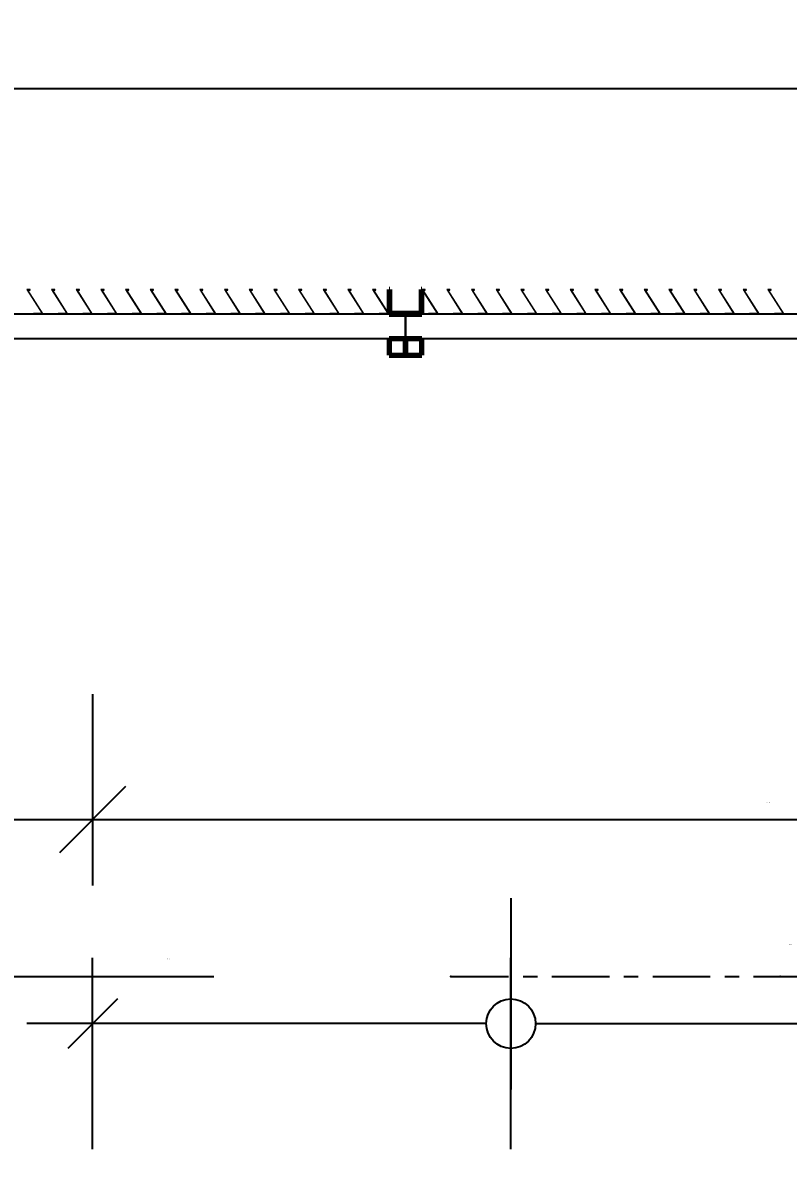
# Model space of a CAD drawing. Header units: millimetres. Extents: x -1379 to 1385823, y -4884429 to 548763.
# Drawn here: x 456351 to 458676, y -2302773 to -2299333 of the extents above; entities that cross this region are included whole.
import ezdxf

# ---------------------------------------------------------------- set-up
doc = ezdxf.new("R2010")
doc.units = ezdxf.units.MM
doc.linetypes.add('CENTER', pattern=[50.8, 31.75, -6.35, 6.35, -6.35])
doc.linetypes.add('TA_GL_000.70000', pattern=[1.925, 0.7, -0.175, 0.175, -0.175, 0.7])
for name, color, linetype in [('000 - 0_SYM_DWG_GRIDLINE_MAIN_COLOR_251', 7, 'Continuous'), ('000 - 0_SYM_DWG_LEVEL_MAIN_COLOR_2', 7, 'Continuous'), ('000 - 0_SYM_DWG_LEVEL_TEXT', 7, 'Continuous'), ('000 - D I M', 7, 'Continuous'), ('000 - GRID', 7, 'CENTER')]:
    doc.layers.add(name, color=color, linetype=linetype)
doc.layers.add('000 - CONCRETE_EX_LOUVERS_DEF_SUB', color=7, linetype='Continuous', plot=False)
doc.styles.add('Arial_1', font='arial.ttf', dxfattribs={"height": 125})
doc.styles.add('Arial_2', font='arial.ttf', dxfattribs={"height": 3})
doc.styles.add('TA', font='', dxfattribs={"height": 4.5})
doc.styles.get('TA').set_extended_font_data('Cordia New')
doc.dimstyles.new('DPA-DIM-3_0_C-T', dxfattribs={"dimscale": 304.8, "dimtxt": 306.07782, "dimasz": 0.492126, "dimexe": 0.656168, "dimexo": 0.0625, "dimgap": 0.164042, "dimtad": 0, "dimjust": 2, "dimdec": 0, "dimzin": 0, "dimdsep": 46, "dimtxsty": 'Arial_2', "dimblk1": 'DOTBLANK', "dimblk2": 'OBLIQUE', "dimsah": 1, "dimcen": 0.09, "dimdle": 0.656168, "dimclrd": 7, "dimclre": 7, "dimclrt": 7, "dimadec": 8, "dimazin": 0, "dimtfac": 1, "dimtdec": 4, "dimtix": 1, "dimtmove": 2, "dimatfit": 3, "dimfxl": 1.312336, "dimfxlon": 1, "dimtvp": 1, "dimtolj": 1, "dimtzin": 0, "dimarcsym": 2})
doc.dimstyles.new('DPA-DIM-3_0_T-T', dxfattribs={"dimscale": 304.8, "dimtxt": 306.07782, "dimasz": 0.656168, "dimexe": 0.656168, "dimexo": 0.0625, "dimgap": 0.164042, "dimtad": 1, "dimdec": 0, "dimzin": 0, "dimdsep": 46, "dimtxsty": 'Arial_2', "dimblk1": 'OBLIQUE', "dimblk2": 'OBLIQUE', "dimsah": 1, "dimcen": 0.09, "dimdle": 0.656168, "dimclrd": 7, "dimclre": 7, "dimclrt": 7, "dimadec": 8, "dimazin": 0, "dimtfac": 1, "dimtdec": 4, "dimtix": 1, "dimtmove": 0, "dimatfit": 3, "dimfxl": 1.312336, "dimfxlon": 1, "dimtvp": 1, "dimtolj": 1, "dimtzin": 0, "dimarcsym": 2})

# ---------------------------------------------------------------- blocks, each defined once
blk = doc.blocks.new('DPA_CP_Entrance Louver Grill Vertical Z - Louver Grill Vertical Z-4595767-IV01 - LOWER ROOF LEVEL PLAN')
at = {"layer": '000 - CONCRETE_EX_LOUVERS_DEF_SUB', "color": 7, "lineweight": 70}
for p, q in [((-700, 0), (-750, 0)), ((-750, 0), (-750, -50)), ((-700, -50), (-700, 0)), ((750, 0), (700, 0)), ((700, 0), (700, -50)), ((750, -50), (750, 0)), ((-750, -50), (-700, -50)), ((700, -50), (750, -50)), ((-700, -125), (-750, -125)), ((-750, -125), (-750, -127)), ((-750, -127), (-702, -127)), ((-702, -127), (-702, -200)), ((-700, -200), (-700, -125)), ((750, -125), (700, -125)), ((700, -125), (700, -200)), ((702, -200), (702, -127)), ((702, -127), (750, -127)), ((750, -127), (750, -125)), ((-702, -200), (-700, -200)), ((700, -200), (702, -200))]:
    blk.add_line(p, q, dxfattribs=at)
at = {"layer": '000 - CONCRETE_EX_LOUVERS_DEF_SUB', "color": 7}
for p, q in [((-750, -125), (-750, -50)), ((-750, -50), (750, -50)), ((750, -50), (750, -125)), ((-750, -125), (750, -125))]:
    blk.add_line(p, q, dxfattribs=at)
blk = doc.blocks.new('GM_Louver Grill Vertical Z1 - Z Profile-V102-IV01 - LOWER ROOF LEVEL PLAN')
at = {"layer": '000 - CONCRETE_EX_LOUVERS_DEF_SUB', "color": 7, "lineweight": 9}
for p, q in [((30, 0), (0.1, 0)), ((0.1, 0), (46.4, -73)), ((30, -2), (30, 0)), ((50, -75), (3.7, -2)), ((3.7, -2), (30, -2)), ((46.4, -73), (40, -73)), ((40, -73), (40, -75)), ((40, -75), (50, -75))]:
    blk.add_line(p, q, dxfattribs=at)
blk = doc.blocks.new('GM_Louver Grill Vertical Z1 - Z Profile-V103-IV01 - LOWER ROOF LEVEL PLAN')
at = {"layer": '000 - CONCRETE_EX_LOUVERS_DEF_SUB', "color": 7, "lineweight": 9}
for p, q in [((30, 0), (0.1, 0)), ((0.1, 0), (46.4, -73)), ((30, -2), (30, 0)), ((50, -75), (3.7, -2)), ((3.7, -2), (30, -2)), ((46.4, -73), (40, -73)), ((40, -73), (40, -75)), ((40, -75), (50, -75))]:
    blk.add_line(p, q, dxfattribs=at)
blk = doc.blocks.new('GM_Louver Grill Vertical Z1 - Z Profile-V104-IV01 - LOWER ROOF LEVEL PLAN')
at = {"layer": '000 - CONCRETE_EX_LOUVERS_DEF_SUB', "color": 7, "lineweight": 9}
for p, q in [((30, 0), (0.1, 0)), ((0.1, 0), (46.4, -73)), ((30, -2), (30, 0)), ((50, -75), (3.7, -2)), ((3.7, -2), (30, -2)), ((46.4, -73), (40, -73)), ((40, -73), (40, -75)), ((40, -75), (50, -75))]:
    blk.add_line(p, q, dxfattribs=at)
blk = doc.blocks.new('GM_Louver Grill Vertical Z1 - Z Profile-V105-IV01 - LOWER ROOF LEVEL PLAN')
at = {"layer": '000 - CONCRETE_EX_LOUVERS_DEF_SUB', "color": 7, "lineweight": 9}
for p, q in [((30, 0), (0.1, 0)), ((0.1, 0), (46.4, -73)), ((30, -2), (30, 0)), ((50, -75), (3.7, -2)), ((3.7, -2), (30, -2)), ((46.4, -73), (40, -73)), ((40, -73), (40, -75)), ((40, -75), (50, -75))]:
    blk.add_line(p, q, dxfattribs=at)
blk = doc.blocks.new('GM_Louver Grill Vertical Z1 - Z Profile-V106-IV01 - LOWER ROOF LEVEL PLAN')
at = {"layer": '000 - CONCRETE_EX_LOUVERS_DEF_SUB', "color": 7, "lineweight": 9}
for p, q in [((30, 0), (0.1, 0)), ((0.1, 0), (46.4, -73)), ((30, -2), (30, 0)), ((50, -75), (3.7, -2)), ((3.7, -2), (30, -2)), ((46.4, -73), (40, -73)), ((40, -73), (40, -75)), ((40, -75), (50, -75))]:
    blk.add_line(p, q, dxfattribs=at)
blk = doc.blocks.new('GM_Louver Grill Vertical Z1 - Z Profile-V107-IV01 - LOWER ROOF LEVEL PLAN')
at = {"layer": '000 - CONCRETE_EX_LOUVERS_DEF_SUB', "color": 7, "lineweight": 9}
for p, q in [((30, 0), (0.1, 0)), ((0.1, 0), (46.4, -73)), ((30, -2), (30, 0)), ((50, -75), (3.7, -2)), ((3.7, -2), (30, -2)), ((46.4, -73), (40, -73)), ((40, -73), (40, -75)), ((40, -75), (50, -75))]:
    blk.add_line(p, q, dxfattribs=at)
blk = doc.blocks.new('GM_Louver Grill Vertical Z1 - Z Profile-V108-IV01 - LOWER ROOF LEVEL PLAN')
at = {"layer": '000 - CONCRETE_EX_LOUVERS_DEF_SUB', "color": 7, "lineweight": 9}
for p, q in [((30, 0), (0.1, 0)), ((0.1, 0), (46.4, -73)), ((30, -2), (30, 0)), ((50, -75), (3.7, -2)), ((3.7, -2), (30, -2)), ((46.4, -73), (40, -73)), ((40, -73), (40, -75)), ((40, -75), (50, -75))]:
    blk.add_line(p, q, dxfattribs=at)
blk = doc.blocks.new('GM_Louver Grill Vertical Z1 - Z Profile-V109-IV01 - LOWER ROOF LEVEL PLAN')
at = {"layer": '000 - CONCRETE_EX_LOUVERS_DEF_SUB', "color": 7, "lineweight": 9}
for p, q in [((30, 0), (0.1, 0)), ((0.1, 0), (46.4, -73)), ((30, -2), (30, 0)), ((50, -75), (3.7, -2)), ((3.7, -2), (30, -2)), ((46.4, -73), (40, -73)), ((40, -73), (40, -75)), ((40, -75), (50, -75))]:
    blk.add_line(p, q, dxfattribs=at)
blk = doc.blocks.new('GM_Louver Grill Vertical Z1 - Z Profile-V110-IV01 - LOWER ROOF LEVEL PLAN')
at = {"layer": '000 - CONCRETE_EX_LOUVERS_DEF_SUB', "color": 7, "lineweight": 9}
for p, q in [((30, 0), (0.1, 0)), ((0.1, 0), (46.4, -73)), ((30, -2), (30, 0)), ((50, -75), (3.7, -2)), ((3.7, -2), (30, -2)), ((46.4, -73), (40, -73)), ((40, -73), (40, -75)), ((40, -75), (50, -75))]:
    blk.add_line(p, q, dxfattribs=at)
blk = doc.blocks.new('GM_Louver Grill Vertical Z1 - Z Profile-V111-IV01 - LOWER ROOF LEVEL PLAN')
at = {"layer": '000 - CONCRETE_EX_LOUVERS_DEF_SUB', "color": 7, "lineweight": 9}
for p, q in [((30, 0), (0.1, 0)), ((0.1, 0), (46.4, -73)), ((30, -2), (30, 0)), ((50, -75), (3.7, -2)), ((3.7, -2), (30, -2)), ((46.4, -73), (40, -73)), ((40, -73), (40, -75)), ((40, -75), (50, -75))]:
    blk.add_line(p, q, dxfattribs=at)
blk = doc.blocks.new('GM_Louver Grill Vertical Z1 - Z Profile-V112-IV01 - LOWER ROOF LEVEL PLAN')
at = {"layer": '000 - CONCRETE_EX_LOUVERS_DEF_SUB', "color": 7, "lineweight": 9}
for p, q in [((30, 0), (0.1, 0)), ((0.1, 0), (46.4, -73)), ((30, -2), (30, 0)), ((50, -75), (3.7, -2)), ((3.7, -2), (30, -2)), ((46.4, -73), (40, -73)), ((40, -73), (40, -75)), ((40, -75), (50, -75))]:
    blk.add_line(p, q, dxfattribs=at)
blk = doc.blocks.new('GM_Louver Grill Vertical Z1 - Z Profile-V113-IV01 - LOWER ROOF LEVEL PLAN')
at = {"layer": '000 - CONCRETE_EX_LOUVERS_DEF_SUB', "lineweight": 9}
h = blk.add_hatch(dxfattribs=at)
h.set_pattern_fill('FP_20', style=0, pattern_type=2)
h.set_pattern_definition([(230, (225446.46, -2307575.5), (-728.7365, 63.75582), [76.2, -838.2]), (175, (225446.5, -2307575.5), (140.97162, -764.2276), [60.96, -670.56]), (280.451, (225385.74, -2307570.2), (-587.77, -700.46675), [64.76, -712.36]), (226.184, (225446.5, -2307778.7), (-1084.31624, 168.17096), [114.3, -1257.3]), (276.636, (225356.1, -2307764.7), (-949.6099, -989.70985), [97.14, -1068.54]), (171.184, (225446.5, -2307778.7), (-949.62055, -989.70115), [91.44, -1005.84]), (201, (225344.86, -2307727.9), (-606.45787, 409.06057), [76.2, -838.2]), (146, (225344.9, -2307727.9), (-247.20834, -736.75292), [60.96, -670.56]), (251.451, (225294.3, -2307693.8), (-853.66825, -327.68547), [64.76, -712.36]), (217.5, (225446.46, -2307575.48), (-12.354693, -338.22012), [33.528, -628.904, 33.528, -1320.292]), (217.5, (225446.46, -2307575.48), (-12.354693, -338.22012), [-695.96, -647.192, 33.528, -639.572]), (187.5, (225446.46, -2307575.48), (-267.278874, -400.722127), [33.528, -354.584, 33.528, -870.204]), (187.5, (225446.46, -2307575.48), (-267.278874, -400.722127), [-421.64, -613.664, 33.528, -223.012]), (147.5, (225673.03, -2307575.48), (-542.36333, 22.915345), [33.528, -220.472, 33.528, -1810.512]), (147.5, (225673.03, -2307575.48), (-542.36333, 22.915345), [-287.528, -758.952, 33.528, -1018.032]), (137.5, (225774.63, -2307575.5), (-592.51696, -101.70711), [33.528, -296.672, 33.528, -1239.52]), (137.5, (225774.63, -2307575.5), (-592.51696, -101.70711), [-363.728, -492.76, 33.528, -713.232])])
h.paths.add_polyline_path([(0.1, 0), (46.4, -73), (40, -73), (40, -75), (50, -75), (3.7, -2), (30, -2), (30, 0)])
at = {"layer": '000 - CONCRETE_EX_LOUVERS_DEF_SUB', "color": 7, "lineweight": 9}
for p, q in [((30, 0), (0.1, 0)), ((0.1, 0), (46.4, -73)), ((30, -2), (30, 0)), ((50, -75), (3.7, -2)), ((3.7, -2), (30, -2)), ((46.4, -73), (40, -73)), ((40, -73), (40, -75)), ((40, -75), (50, -75))]:
    blk.add_line(p, q, dxfattribs=at)
blk = doc.blocks.new('GM_Louver Grill Vertical Z1 - Z Profile-V114-IV01 - LOWER ROOF LEVEL PLAN')
at = {"layer": '000 - CONCRETE_EX_LOUVERS_DEF_SUB', "color": 7, "lineweight": 9}
for p, q in [((30, 0), (0.1, 0)), ((0.1, 0), (46.4, -73)), ((30, -2), (30, 0)), ((50, -75), (3.7, -2)), ((3.7, -2), (30, -2)), ((46.4, -73), (40, -73)), ((40, -73), (40, -75)), ((40, -75), (50, -75))]:
    blk.add_line(p, q, dxfattribs=at)
blk = doc.blocks.new('GM_Louver Grill Vertical Z1 - Z Profile-V115-IV01 - LOWER ROOF LEVEL PLAN')
at = {"layer": '000 - CONCRETE_EX_LOUVERS_DEF_SUB', "color": 7, "lineweight": 9}
for p, q in [((30, 0), (0.1, 0)), ((0.1, 0), (46.4, -73)), ((30, -2), (30, 0)), ((50, -75), (3.7, -2)), ((3.7, -2), (30, -2)), ((46.4, -73), (40, -73)), ((40, -73), (40, -75)), ((40, -75), (50, -75))]:
    blk.add_line(p, q, dxfattribs=at)
blk = doc.blocks.new('GM_Louver Grill Vertical Z1 - Z Profile-V119-IV01 - LOWER ROOF LEVEL PLAN')
at = {"layer": '000 - CONCRETE_EX_LOUVERS_DEF_SUB', "color": 7, "lineweight": 9}
for p, q in [((30, 0), (0.1, 0)), ((0.1, 0), (46.4, -73)), ((30, -2), (30, 0)), ((50, -75), (3.7, -2)), ((3.7, -2), (30, -2)), ((46.4, -73), (40, -73)), ((40, -73), (40, -75)), ((40, -75), (50, -75))]:
    blk.add_line(p, q, dxfattribs=at)
blk = doc.blocks.new('GM_Louver Grill Vertical Z1 - Z Profile-V124-IV01 - LOWER ROOF LEVEL PLAN')
at = {"layer": '000 - CONCRETE_EX_LOUVERS_DEF_SUB', "color": 7, "lineweight": 9}
for p, q in [((30, 0), (0.1, 0)), ((0.1, 0), (46.4, -73)), ((30, -2), (30, 0)), ((50, -75), (3.7, -2)), ((3.7, -2), (30, -2)), ((46.4, -73), (40, -73)), ((40, -73), (40, -75)), ((40, -75), (50, -75))]:
    blk.add_line(p, q, dxfattribs=at)
blk = doc.blocks.new('GM_Louver Grill Vertical Z1 - Z Profile-V125-IV01 - LOWER ROOF LEVEL PLAN')
at = {"layer": '000 - CONCRETE_EX_LOUVERS_DEF_SUB', "color": 7, "lineweight": 9}
for p, q in [((30, 0), (0.1, 0)), ((0.1, 0), (46.4, -73)), ((30, -2), (30, 0)), ((50, -75), (3.7, -2)), ((3.7, -2), (30, -2)), ((46.4, -73), (40, -73)), ((40, -73), (40, -75)), ((40, -75), (50, -75))]:
    blk.add_line(p, q, dxfattribs=at)
blk = doc.blocks.new('GM_Louver Grill Vertical Z1 - Z Profile-V126-IV01 - LOWER ROOF LEVEL PLAN')
at = {"layer": '000 - CONCRETE_EX_LOUVERS_DEF_SUB', "lineweight": 9}
h = blk.add_hatch(dxfattribs=at)
h.set_pattern_fill('FP_22', style=0, pattern_type=2)
h.set_pattern_definition([(230, (223496.46, -2307575.5), (-728.7365, 63.75582), [76.2, -838.2]), (175, (223496.5, -2307575.5), (140.97162, -764.2276), [60.96, -670.56]), (280.451, (223435.74, -2307570.2), (-587.77, -700.46675), [64.76, -712.36]), (226.184, (223496.5, -2307778.7), (-1084.31624, 168.17096), [114.3, -1257.3]), (276.636, (223406.1, -2307764.7), (-949.6099, -989.70985), [97.14, -1068.54]), (171.184, (223496.5, -2307778.7), (-949.62055, -989.70115), [91.44, -1005.84]), (201, (223394.86, -2307727.9), (-606.45787, 409.06057), [76.2, -838.2]), (146, (223394.9, -2307727.9), (-247.20834, -736.75292), [60.96, -670.56]), (251.451, (223344.3, -2307693.8), (-853.66825, -327.68547), [64.76, -712.36]), (217.5, (223496.46, -2307575.48), (-12.354693, -338.22012), [33.528, -628.904, 33.528, -1320.292]), (217.5, (223496.46, -2307575.48), (-12.354693, -338.22012), [-695.96, -647.192, 33.528, -639.572]), (187.5, (223496.46, -2307575.48), (-267.278874, -400.722127), [33.528, -354.584, 33.528, -870.204]), (187.5, (223496.46, -2307575.48), (-267.278874, -400.722127), [-421.64, -613.664, 33.528, -223.012]), (147.5, (223723.03, -2307575.48), (-542.36333, 22.915345), [33.528, -220.472, 33.528, -1810.512]), (147.5, (223723.03, -2307575.48), (-542.36333, 22.915345), [-287.528, -758.952, 33.528, -1018.032]), (137.5, (223824.63, -2307575.5), (-592.51696, -101.70711), [33.528, -296.672, 33.528, -1239.52]), (137.5, (223824.63, -2307575.5), (-592.51696, -101.70711), [-363.728, -492.76, 33.528, -713.232])])
h.paths.add_polyline_path([(0.1, 0), (46.4, -73), (40, -73), (40, -75), (50, -75), (3.7, -2), (30, -2), (30, 0)])
at = {"layer": '000 - CONCRETE_EX_LOUVERS_DEF_SUB', "color": 7, "lineweight": 9}
for p, q in [((30, 0), (0.1, 0)), ((0.1, 0), (46.4, -73)), ((30, -2), (30, 0)), ((50, -75), (3.7, -2)), ((3.7, -2), (30, -2)), ((46.4, -73), (40, -73)), ((40, -73), (40, -75)), ((40, -75), (50, -75))]:
    blk.add_line(p, q, dxfattribs=at)
blk = doc.blocks.new('GM_Louver Grill Vertical Z1 - Z Profile-V127-IV01 - LOWER ROOF LEVEL PLAN')
at = {"layer": '000 - CONCRETE_EX_LOUVERS_DEF_SUB', "color": 7, "lineweight": 9}
for p, q in [((30, 0), (0.1, 0)), ((0.1, 0), (46.4, -73)), ((30, -2), (30, 0)), ((50, -75), (3.7, -2)), ((3.7, -2), (30, -2)), ((46.4, -73), (40, -73)), ((40, -73), (40, -75)), ((40, -75), (50, -75))]:
    blk.add_line(p, q, dxfattribs=at)
blk = doc.blocks.new('GM_Louver Grill Vertical Z1 - Z Profile-V128-IV01 - LOWER ROOF LEVEL PLAN')
at = {"layer": '000 - CONCRETE_EX_LOUVERS_DEF_SUB', "color": 7, "lineweight": 9}
for p, q in [((30, 0), (0.1, 0)), ((0.1, 0), (46.4, -73)), ((30, -2), (30, 0)), ((50, -75), (3.7, -2)), ((3.7, -2), (30, -2)), ((46.4, -73), (40, -73)), ((40, -73), (40, -75)), ((40, -75), (50, -75))]:
    blk.add_line(p, q, dxfattribs=at)
blk = doc.blocks.new('GM_Louver Grill Vertical Z1 - Z Profile-V129-IV01 - LOWER ROOF LEVEL PLAN')
at = {"layer": '000 - CONCRETE_EX_LOUVERS_DEF_SUB', "color": 7, "lineweight": 9}
for p, q in [((30, 0), (0.1, 0)), ((0.1, 0), (46.4, -73)), ((30, -2), (30, 0)), ((50, -75), (3.7, -2)), ((3.7, -2), (30, -2)), ((46.4, -73), (40, -73)), ((40, -73), (40, -75)), ((40, -75), (50, -75))]:
    blk.add_line(p, q, dxfattribs=at)
blk = doc.blocks.new('GM_Louver Grill Vertical Z1 - Z Profile-V130-IV01 - LOWER ROOF LEVEL PLAN')
at = {"layer": '000 - CONCRETE_EX_LOUVERS_DEF_SUB', "color": 7, "lineweight": 9}
for p, q in [((30, 0), (0.1, 0)), ((0.1, 0), (46.4, -73)), ((30, -2), (30, 0)), ((50, -75), (3.7, -2)), ((3.7, -2), (30, -2)), ((46.4, -73), (40, -73)), ((40, -73), (40, -75)), ((40, -75), (50, -75))]:
    blk.add_line(p, q, dxfattribs=at)
blk = doc.blocks.new('GM_Louver Grill Vertical Z1 - Z Profile-V131-IV01 - LOWER ROOF LEVEL PLAN')
at = {"layer": '000 - CONCRETE_EX_LOUVERS_DEF_SUB', "color": 7, "lineweight": 9}
for p, q in [((30, 0), (0.1, 0)), ((0.1, 0), (46.4, -73)), ((30, -2), (30, 0)), ((50, -75), (3.7, -2)), ((3.7, -2), (30, -2)), ((46.4, -73), (40, -73)), ((40, -73), (40, -75)), ((40, -75), (50, -75))]:
    blk.add_line(p, q, dxfattribs=at)
blk = doc.blocks.new('GM_Louver Grill Vertical Z1 - Z Profile-V132-IV01 - LOWER ROOF LEVEL PLAN')
at = {"layer": '000 - CONCRETE_EX_LOUVERS_DEF_SUB', "color": 7, "lineweight": 9}
for p, q in [((30, 0), (0.1, 0)), ((0.1, 0), (46.4, -73)), ((30, -2), (30, 0)), ((50, -75), (3.7, -2)), ((3.7, -2), (30, -2)), ((46.4, -73), (40, -73)), ((40, -73), (40, -75)), ((40, -75), (50, -75))]:
    blk.add_line(p, q, dxfattribs=at)
blk = doc.blocks.new('GM_Louver Grill Vertical Z1 - Z Profile-V133-IV01 - LOWER ROOF LEVEL PLAN')
at = {"layer": '000 - CONCRETE_EX_LOUVERS_DEF_SUB', "color": 7, "lineweight": 9}
for p, q in [((30, 0), (0.1, 0)), ((0.1, 0), (46.4, -73)), ((30, -2), (30, 0)), ((50, -75), (3.7, -2)), ((3.7, -2), (30, -2)), ((46.4, -73), (40, -73)), ((40, -73), (40, -75)), ((40, -75), (50, -75))]:
    blk.add_line(p, q, dxfattribs=at)
blk = doc.blocks.new('GM_Louver Grill Vertical Z1 - Z Profile-V134-IV01 - LOWER ROOF LEVEL PLAN')
at = {"layer": '000 - CONCRETE_EX_LOUVERS_DEF_SUB', "color": 7, "lineweight": 9}
for p, q in [((30, 0), (0.1, 0)), ((0.1, 0), (46.4, -73)), ((30, -2), (30, 0)), ((50, -75), (3.7, -2)), ((3.7, -2), (30, -2)), ((46.4, -73), (40, -73)), ((40, -73), (40, -75)), ((40, -75), (50, -75))]:
    blk.add_line(p, q, dxfattribs=at)
blk = doc.blocks.new('GM_Louver Grill Vertical Z1 - Z Profile-V135-IV01 - LOWER ROOF LEVEL PLAN')
at = {"layer": '000 - CONCRETE_EX_LOUVERS_DEF_SUB', "color": 7, "lineweight": 9}
for p, q in [((30, 0), (0.1, 0)), ((0.1, 0), (46.4, -73)), ((30, -2), (30, 0)), ((50, -75), (3.7, -2)), ((3.7, -2), (30, -2)), ((46.4, -73), (40, -73)), ((40, -73), (40, -75)), ((40, -75), (50, -75))]:
    blk.add_line(p, q, dxfattribs=at)
blk = doc.blocks.new('GM_Louver Grill Vertical Z1 - Z Profile-V136-IV01 - LOWER ROOF LEVEL PLAN')
at = {"layer": '000 - CONCRETE_EX_LOUVERS_DEF_SUB', "lineweight": 9}
h = blk.add_hatch(dxfattribs=at)
h.set_pattern_fill('FP_23', style=0, pattern_type=2)
h.set_pattern_definition([(230, (224246.46, -2307575.5), (-728.7365, 63.75582), [76.2, -838.2]), (175, (224246.5, -2307575.5), (140.97162, -764.2276), [60.96, -670.56]), (280.451, (224185.74, -2307570.2), (-587.77, -700.46675), [64.76, -712.36]), (226.184, (224246.5, -2307778.7), (-1084.31624, 168.17096), [114.3, -1257.3]), (276.636, (224156.1, -2307764.7), (-949.6099, -989.70985), [97.14, -1068.54]), (171.184, (224246.5, -2307778.7), (-949.62055, -989.70115), [91.44, -1005.84]), (201, (224144.86, -2307727.9), (-606.45787, 409.06057), [76.2, -838.2]), (146, (224144.9, -2307727.9), (-247.20834, -736.75292), [60.96, -670.56]), (251.451, (224094.3, -2307693.8), (-853.66825, -327.68547), [64.76, -712.36]), (217.5, (224246.46, -2307575.48), (-12.354693, -338.22012), [33.528, -628.904, 33.528, -1320.292]), (217.5, (224246.46, -2307575.48), (-12.354693, -338.22012), [-695.96, -647.192, 33.528, -639.572]), (187.5, (224246.46, -2307575.48), (-267.278874, -400.722127), [33.528, -354.584, 33.528, -870.204]), (187.5, (224246.46, -2307575.48), (-267.278874, -400.722127), [-421.64, -613.664, 33.528, -223.012]), (147.5, (224473.03, -2307575.48), (-542.36333, 22.915345), [33.528, -220.472, 33.528, -1810.512]), (147.5, (224473.03, -2307575.48), (-542.36333, 22.915345), [-287.528, -758.952, 33.528, -1018.032]), (137.5, (224574.63, -2307575.5), (-592.51696, -101.70711), [33.528, -296.672, 33.528, -1239.52]), (137.5, (224574.63, -2307575.5), (-592.51696, -101.70711), [-363.728, -492.76, 33.528, -713.232])])
h.paths.add_polyline_path([(30, 0), (0.1, 0), (46.4, -73), (40, -73), (40, -75), (50, -75), (3.7, -2), (30, -2)])
at = {"layer": '000 - CONCRETE_EX_LOUVERS_DEF_SUB', "color": 7, "lineweight": 9}
for p, q in [((30, 0), (0.1, 0)), ((0.1, 0), (46.4, -73)), ((30, -2), (30, 0)), ((50, -75), (3.7, -2)), ((3.7, -2), (30, -2)), ((46.4, -73), (40, -73)), ((40, -73), (40, -75)), ((40, -75), (50, -75))]:
    blk.add_line(p, q, dxfattribs=at)
blk = doc.blocks.new('GM_Louver Grill Vertical Z1 - Z Profile-V137-IV01 - LOWER ROOF LEVEL PLAN')
at = {"layer": '000 - CONCRETE_EX_LOUVERS_DEF_SUB', "color": 7, "lineweight": 9}
for p, q in [((30, 0), (0.1, 0)), ((0.1, 0), (46.4, -73)), ((30, -2), (30, 0)), ((50, -75), (3.7, -2)), ((3.7, -2), (30, -2)), ((46.4, -73), (40, -73)), ((40, -73), (40, -75)), ((40, -75), (50, -75))]:
    blk.add_line(p, q, dxfattribs=at)
blk = doc.blocks.new('GM_Louver Grill Vertical Z1 - Z Profile-V139-IV01 - LOWER ROOF LEVEL PLAN')
at = {"layer": '000 - CONCRETE_EX_LOUVERS_DEF_SUB', "color": 7, "lineweight": 9}
for p, q in [((30, 0), (0.1, 0)), ((0.1, 0), (46.4, -73)), ((30, -2), (30, 0)), ((50, -75), (3.7, -2)), ((3.7, -2), (30, -2)), ((46.4, -73), (40, -73)), ((40, -73), (40, -75)), ((40, -75), (50, -75))]:
    blk.add_line(p, q, dxfattribs=at)
blk = doc.blocks.new('_Oblique')
at = {"color": 7, "linetype": 'ByBlock', "lineweight": -2}
blk.add_line((-0.5, -0.5), (0.5, 0.5), dxfattribs=at)
blk = doc.blocks.new('*D858')
at = {"layer": '000 - D I M', "color": 7, "lineweight": -2, "transparency": 16777216}
for p, q in [((452063.8, -2301371.8), (452063.8, -2301952.8)), ((456563.8, -2301371.8), (456563.8, -2301952.8)), ((451863.8, -2301752.8), (456763.8, -2301752.8))]:
    blk.add_line(p, q, dxfattribs=at)
at = {"layer": 'Defpoints', "color": 7, "transparency": 16777216}
for p in [(452063.8, -2301352.8), (456563.8, -2301352.8), (456563.8, -2301752.8)]:
    blk.add_point(p, dxfattribs=at)
at = {"layer": '000 - D I M', "color": 7, "lineweight": -2, "transparency": 16777216, "xscale": 200, "yscale": 200, "zscale": 200, "rotation": 180}
blk.add_blockref('_Oblique', (452063.8, -2301752.8), dxfattribs=at)
at = {"layer": '000 - D I M', "color": 7, "lineweight": -2, "transparency": 16777216, "xscale": 200, "yscale": 200, "zscale": 200}
blk.add_blockref('_Oblique', (456563.8, -2301752.8), dxfattribs=at)
at = {"layer": '000 - D I M', "color": 7, "transparency": 16777216, "insert": (454313.8, -2301701.3), "char_height": 3, "width": 1107.531, "attachment_point": 5, "style": 'Arial_2'}
blk.add_mtext('\\A1;4500', dxfattribs=at)
blk = doc.blocks.new('*D851')
at = {"layer": '000 - D I M', "color": 7, "lineweight": -2, "transparency": 16777216}
for p, q in [((456563.8, -2301371.8), (456563.8, -2301952.8)), ((460663.8, -2301371.8), (460663.8, -2301952.8)), ((456363.8, -2301752.8), (460863.8, -2301752.8))]:
    blk.add_line(p, q, dxfattribs=at)
at = {"layer": 'Defpoints', "color": 7, "transparency": 16777216}
for p in [(456563.8, -2301352.8), (460663.8, -2301352.8), (460663.8, -2301752.8)]:
    blk.add_point(p, dxfattribs=at)
at = {"layer": '000 - D I M', "color": 7, "lineweight": -2, "transparency": 16777216, "xscale": 200, "yscale": 200, "zscale": 200, "rotation": 180}
blk.add_blockref('_Oblique', (456563.8, -2301752.8), dxfattribs=at)
at = {"layer": '000 - D I M', "color": 7, "lineweight": -2, "transparency": 16777216, "xscale": 200, "yscale": 200, "zscale": 200}
blk.add_blockref('_Oblique', (460663.8, -2301752.8), dxfattribs=at)
at = {"layer": '000 - D I M', "color": 7, "transparency": 16777216, "insert": (458613.8, -2301701.3), "char_height": 3, "width": 1107.531, "attachment_point": 5, "style": 'Arial_2'}
blk.add_mtext('\\A1;4100', dxfattribs=at)
blk = doc.blocks.new('*D859')
at = {"layer": '000 - D I M', "color": 7, "lineweight": -2, "transparency": 16777216}
for p, q in [((455473.8, -2299913.6), (455473.8, -2299332.7)), ((462123.8, -2299913.6), (462123.8, -2299332.7)), ((455273.8, -2299532.7), (462323.8, -2299532.7))]:
    blk.add_line(p, q, dxfattribs=at)
at = {"layer": 'Defpoints', "color": 7, "transparency": 16777216}
for p in [(462123.8, -2299532.7), (455473.8, -2299932.7), (462123.8, -2299932.7)]:
    blk.add_point(p, dxfattribs=at)
at = {"layer": '000 - D I M', "color": 7, "lineweight": -2, "transparency": 16777216, "xscale": 200, "yscale": 200, "zscale": 200, "rotation": 180}
blk.add_blockref('_Oblique', (455473.8, -2299532.7), dxfattribs=at)
at = {"layer": '000 - D I M', "color": 7, "lineweight": -2, "transparency": 16777216, "xscale": 200, "yscale": 200, "zscale": 200}
blk.add_blockref('_Oblique', (462123.8, -2299532.7), dxfattribs=at)
at = {"layer": '000 - D I M', "color": 7, "transparency": 16777216, "insert": (458798.8, -2299481.2), "char_height": 3, "width": 1107.531, "attachment_point": 5, "style": 'Arial_2'}
blk.add_mtext('\\A1;6650', dxfattribs=at)
blk = doc.blocks.new('*D827')
at = {"layer": 'Defpoints', "color": 7, "transparency": 16777216}
for p in [(457833.8, -2302372.8), (457833.8, -2302514.2), (457833.8, -2302514.2)]:
    blk.add_point(p, dxfattribs=at)
blk = doc.blocks.new('_DotBlank')
at = {"color": 7, "linetype": 'ByBlock', "lineweight": -2}
blk.add_line((-0.5, 0), (-1, 0), dxfattribs=at)
blk.add_circle((0, 0), 0.5, dxfattribs=at)
blk = doc.blocks.new('_None')
blk = doc.blocks.new('*D828')
at = {"layer": '000 - D I M', "color": 7, "lineweight": -2, "transparency": 16777216}
for p, q in [((456563.8, -2302753.7), (456563.8, -2302172.8)), ((457833.8, -2302753.7), (457833.8, -2302172.8)), ((457683.8, -2302372.8), (456363.8, -2302372.8))]:
    blk.add_line(p, q, dxfattribs=at)
at = {"layer": 'Defpoints', "color": 7, "transparency": 16777216}
for p in [(456563.8, -2302372.8), (456563.8, -2302772.8), (457833.8, -2302772.8)]:
    blk.add_point(p, dxfattribs=at)
at = {"layer": '000 - D I M', "color": 7, "lineweight": -2, "transparency": 16777216, "xscale": 150, "yscale": 150, "zscale": 150, "rotation": 180}
blk.add_blockref('_Oblique', (456563.8, -2302372.8), dxfattribs=at)
at = {"layer": '000 - D I M', "color": 7, "lineweight": -2, "transparency": 16777216, "xscale": 150, "yscale": 150, "zscale": 150}
blk.add_blockref('_DotBlank', (457833.8, -2302372.8), dxfattribs=at)
at = {"layer": '000 - D I M', "color": 7, "transparency": 16777216, "insert": (456790.8, -2302174.6), "char_height": 3, "width": 1107.531, "attachment_point": 1, "line_spacing_factor": 0.941778, "style": 'Arial_2'}
blk.add_mtext('\\A1;1270', dxfattribs=at)
blk = doc.blocks.new('*D829')
at = {"layer": 'Defpoints', "color": 7, "transparency": 16777216}
for p in [(457833.8, -2302231.4), (457833.8, -2302231.4), (457833.8, -2302372.8)]:
    blk.add_point(p, dxfattribs=at)
blk = doc.blocks.new('*D830')
at = {"layer": '000 - D I M', "color": 7, "lineweight": -2, "transparency": 16777216}
for p, q in [((457833.8, -2301991.8), (457833.8, -2302572.8)), ((460663.8, -2301991.8), (460663.8, -2302572.8)), ((457983.8, -2302372.8), (460863.8, -2302372.8))]:
    blk.add_line(p, q, dxfattribs=at)
at = {"layer": 'Defpoints', "color": 7, "transparency": 16777216}
for p in [(457833.8, -2301972.8), (460663.8, -2301972.8), (460663.8, -2302372.8)]:
    blk.add_point(p, dxfattribs=at)
at = {"layer": '000 - D I M', "color": 7, "lineweight": -2, "transparency": 16777216, "xscale": 150, "yscale": 150, "zscale": 150, "rotation": 180}
blk.add_blockref('_DotBlank', (457833.8, -2302372.8), dxfattribs=at)
at = {"layer": '000 - D I M', "color": 7, "lineweight": -2, "transparency": 16777216, "xscale": 150, "yscale": 150, "zscale": 150}
blk.add_blockref('_Oblique', (460663.8, -2302372.8), dxfattribs=at)
at = {"layer": '000 - D I M', "color": 7, "transparency": 16777216, "insert": (458677.2, -2302131.3), "char_height": 3, "width": 1107.531, "attachment_point": 1, "line_spacing_factor": 0.941778, "style": 'Arial_2'}
blk.add_mtext('\\A1;2830', dxfattribs=at)
blk = doc.blocks.new('*U1773')
at = {"layer": '000 - 0_SYM_DWG_GRIDLINE_MAIN_COLOR_251', "color": 7, "linetype": 'ByBlock', "ltscale": 5}
blk.add_line((20, 0), (-155.16, 0), dxfattribs=at)
at = {"layer": '000 - 0_SYM_DWG_GRIDLINE_MAIN_COLOR_251', "color": 7}
blk.add_point((0, 0), dxfattribs=at)
at = {"color": 7, "style": 'TA', "flags": 1}
blk.add_attdef('LOCATION', (6, -6), '', height=4.5, rotation=270, dxfattribs=at)
blk = doc.blocks.new('*U1771')
at = {"layer": '000 - 0_SYM_DWG_LEVEL_MAIN_COLOR_2'}
blk.add_hatch(color=7, dxfattribs=at).paths.add_polyline_path([(-80.411, 5.177), (-83.4, 0), (-86.389, 5.177)])
at = {"color": 7}
blk.add_point((0, 0), dxfattribs=at)
at = {"layer": '000 - 0_SYM_DWG_GRIDLINE_MAIN_COLOR_251', "color": 7}
blk.add_lwpolyline([(-83.4, 0), (-23.4, 0), (-18.9, 0), (-14.4, 0)], dxfattribs=at)
at = {"layer": '000 - 0_SYM_DWG_LEVEL_MAIN_COLOR_2', "color": 7, "lineweight": 25}
for p, q in [((-80.411, 5.177), (-86.389, 5.177)), ((-86.389, 5.177), (-83.4, 0)), ((-83.4, 0), (-80.411, 5.177))]:
    blk.add_line(p, q, dxfattribs=at)
at = {"layer": '000 - 0_SYM_DWG_LEVEL_TEXT', "color": 7, "style": 'Arial_1'}
for tag, p in [('LV_NAME_1', (-79.175, 11.925)), ('LV_NAME_2', (-79.187, 6.835)), ('LV_NAME_3', (-79.198, 1.744))]:
    blk.add_attdef(tag, p, '', height=3, dxfattribs=at)

msp = doc.modelspace()

# ---------------------------------------------------------------- block references
at = {"color": 7, "xscale": 50, "yscale": 50, "zscale": 50}
msp.add_blockref('*U1771', (457651.9, -2302229.4), dxfattribs=at).add_auto_attribs({'LV_NAME_2': 'UPPER ROOF LEVEL', 'LV_NAME_3': 'EL. +113.950'})
at = {"layer": '000 - CONCRETE_EX_LOUVERS_DEF_SUB', "color": 7, "rotation": 180}
for p in [(456763.8, -2300342.7), (458263.8, -2300342.7)]:
    msp.add_blockref('DPA_CP_Entrance Louver Grill Vertical Z - Louver Grill Vertical Z-4595767-IV01 - LOWER ROOF LEVEL PLAN', p, dxfattribs=at)
at = {"layer": '000 - CONCRETE_EX_LOUVERS_DEF_SUB', "color": 7, "lineweight": 9, "rotation": 180}
for name, p in [('GM_Louver Grill Vertical Z1 - Z Profile-V124-IV01 - LOWER ROOF LEVEL PLAN', (456413.8, -2300217.7)), ('GM_Louver Grill Vertical Z1 - Z Profile-V125-IV01 - LOWER ROOF LEVEL PLAN', (456488.8, -2300217.7)), ('GM_Louver Grill Vertical Z1 - Z Profile-V126-IV01 - LOWER ROOF LEVEL PLAN', (456563.8, -2300217.7)), ('GM_Louver Grill Vertical Z1 - Z Profile-V127-IV01 - LOWER ROOF LEVEL PLAN', (456638.8, -2300217.7)), ('GM_Louver Grill Vertical Z1 - Z Profile-V128-IV01 - LOWER ROOF LEVEL PLAN', (456713.8, -2300217.7)), ('GM_Louver Grill Vertical Z1 - Z Profile-V129-IV01 - LOWER ROOF LEVEL PLAN', (456788.8, -2300217.7)), ('GM_Louver Grill Vertical Z1 - Z Profile-V130-IV01 - LOWER ROOF LEVEL PLAN', (456863.8, -2300217.7)), ('GM_Louver Grill Vertical Z1 - Z Profile-V131-IV01 - LOWER ROOF LEVEL PLAN', (456938.8, -2300217.7)), ('GM_Louver Grill Vertical Z1 - Z Profile-V132-IV01 - LOWER ROOF LEVEL PLAN', (457013.8, -2300217.7)), ('GM_Louver Grill Vertical Z1 - Z Profile-V133-IV01 - LOWER ROOF LEVEL PLAN', (457088.8, -2300217.7)), ('GM_Louver Grill Vertical Z1 - Z Profile-V134-IV01 - LOWER ROOF LEVEL PLAN', (457163.8, -2300217.7)), ('GM_Louver Grill Vertical Z1 - Z Profile-V135-IV01 - LOWER ROOF LEVEL PLAN', (457238.8, -2300217.7)), ('GM_Louver Grill Vertical Z1 - Z Profile-V136-IV01 - LOWER ROOF LEVEL PLAN', (457313.8, -2300217.7)), ('GM_Louver Grill Vertical Z1 - Z Profile-V137-IV01 - LOWER ROOF LEVEL PLAN', (457388.8, -2300217.7)), ('GM_Louver Grill Vertical Z1 - Z Profile-V139-IV01 - LOWER ROOF LEVEL PLAN', (457463.8, -2300217.7)), ('GM_Louver Grill Vertical Z1 - Z Profile-V119-IV01 - LOWER ROOF LEVEL PLAN', (457613.8, -2300217.7)), ('GM_Louver Grill Vertical Z1 - Z Profile-V102-IV01 - LOWER ROOF LEVEL PLAN', (457688.8, -2300217.7)), ('GM_Louver Grill Vertical Z1 - Z Profile-V103-IV01 - LOWER ROOF LEVEL PLAN', (457763.8, -2300217.7)), ('GM_Louver Grill Vertical Z1 - Z Profile-V104-IV01 - LOWER ROOF LEVEL PLAN', (457838.8, -2300217.7)), ('GM_Louver Grill Vertical Z1 - Z Profile-V105-IV01 - LOWER ROOF LEVEL PLAN', (457913.8, -2300217.7)), ('GM_Louver Grill Vertical Z1 - Z Profile-V106-IV01 - LOWER ROOF LEVEL PLAN', (457988.8, -2300217.7)), ('GM_Louver Grill Vertical Z1 - Z Profile-V107-IV01 - LOWER ROOF LEVEL PLAN', (458063.8, -2300217.7)), ('GM_Louver Grill Vertical Z1 - Z Profile-V108-IV01 - LOWER ROOF LEVEL PLAN', (458138.8, -2300217.7)), ('GM_Louver Grill Vertical Z1 - Z Profile-V109-IV01 - LOWER ROOF LEVEL PLAN', (458213.8, -2300217.7)), ('GM_Louver Grill Vertical Z1 - Z Profile-V110-IV01 - LOWER ROOF LEVEL PLAN', (458288.8, -2300217.7)), ('GM_Louver Grill Vertical Z1 - Z Profile-V111-IV01 - LOWER ROOF LEVEL PLAN', (458363.8, -2300217.7)), ('GM_Louver Grill Vertical Z1 - Z Profile-V112-IV01 - LOWER ROOF LEVEL PLAN', (458438.8, -2300217.7)), ('GM_Louver Grill Vertical Z1 - Z Profile-V113-IV01 - LOWER ROOF LEVEL PLAN', (458513.8, -2300217.7)), ('GM_Louver Grill Vertical Z1 - Z Profile-V114-IV01 - LOWER ROOF LEVEL PLAN', (458588.8, -2300217.7)), ('GM_Louver Grill Vertical Z1 - Z Profile-V115-IV01 - LOWER ROOF LEVEL PLAN', (458663.8, -2300217.7))]:
    msp.add_blockref(name, p, dxfattribs=at)
at = {"layer": '000 - GRID', "color": 7, "linetype": 'TA_GL_000.70000', "xscale": 50, "yscale": 50, "zscale": 50, "rotation": 180}
msp.add_blockref('*U1773', (458651.9, -2302229.4), dxfattribs=at)

# ---------------------------------------------------------------- dimensions: what is measured, and where the dimension line sits
at = {"layer": '000 - D I M', "color": 7}
for base, p1, p2, override, picture, middle in [((462123.8, -2299532.7), (455473.8, -2299932.7), (462123.8, -2299932.7), {"dimpost": '<>', "dimclrd": 7, "dimclre": 7, "dimclrt": 7, "dimfxl": 6650}, '*D859', (458798.8, -2299481.2)), ((456563.8, -2301752.8), (452063.8, -2301352.8), (456563.8, -2301352.8), {"dimpost": '<>', "dimclrd": 7, "dimclre": 7, "dimclrt": 7, "dimfxl": 4500}, '*D858', (454313.8, -2301701.3)), ((460663.8, -2301752.8), (456563.8, -2301352.8), (460663.8, -2301352.8), {"dimpost": '<>', "dimclrd": 7, "dimclre": 7, "dimclrt": 7, "dimfxl": 4100}, '*D851', (458613.8, -2301701.3))]:
    dim = msp.add_linear_dim(base=base, p1=p1, p2=p2, dimstyle='DPA-DIM-3_0_T-T', override=override, dxfattribs=at)
    dim.commit()
    dim.dimension.update_dxf_attribs({"geometry": picture, "text_midpoint": middle})
for base, p1, p2, override, picture, middle in [((460663.8, -2302372.8), (457833.8, -2301972.8), (460663.8, -2301972.8), {"dimpost": '<>', "dimclrd": 7, "dimclre": 7, "dimclrt": 7, "dimfxl": 2830.000001}, '*D830', (459230.9, -2302133.3)), ((456563.8, -2302372.8), (457833.8, -2302772.8), (456563.8, -2302772.8), {"dimpost": '<>', "dimclrd": 7, "dimclre": 7, "dimclrt": 7, "dimfxl": 1269.999999}, '*D828', (457344.5, -2302176.6))]:
    dim = msp.add_linear_dim(base=base, p1=p1, p2=p2, dimstyle='DPA-DIM-3_0_C-T', override=override, dxfattribs=at)
    dim.commit()
    dim.dimension.update_dxf_attribs({"geometry": picture, "text_midpoint": middle, "dimtype": 160})
for p1, p2, picture in [((457833.8, -2302231.4), (457833.8, -2302231.4), '*D829'), ((457833.8, -2302514.2), (457833.8, -2302514.2), '*D827')]:
    dim = msp.add_linear_dim(base=(457833.8, -2302372.8), p1=p1, p2=p2, text=' ', dimstyle='DPA-DIM-3_0_C-T', override={"dimpost": '<>', "dimblk": 'None', "dimse1": 1, "dimse2": 1, "dimsd1": 1, "dimsd2": 1, "dimclrd": 7, "dimclre": 7, "dimclrt": 7, "dimfxl": 0}, dxfattribs=at)
    dim.commit()
    dim.dimension.update_dxf_attribs({"geometry": picture, "text_midpoint": (457833.8, -2302372.8)})

doc.saveas('drawing.dxf')
